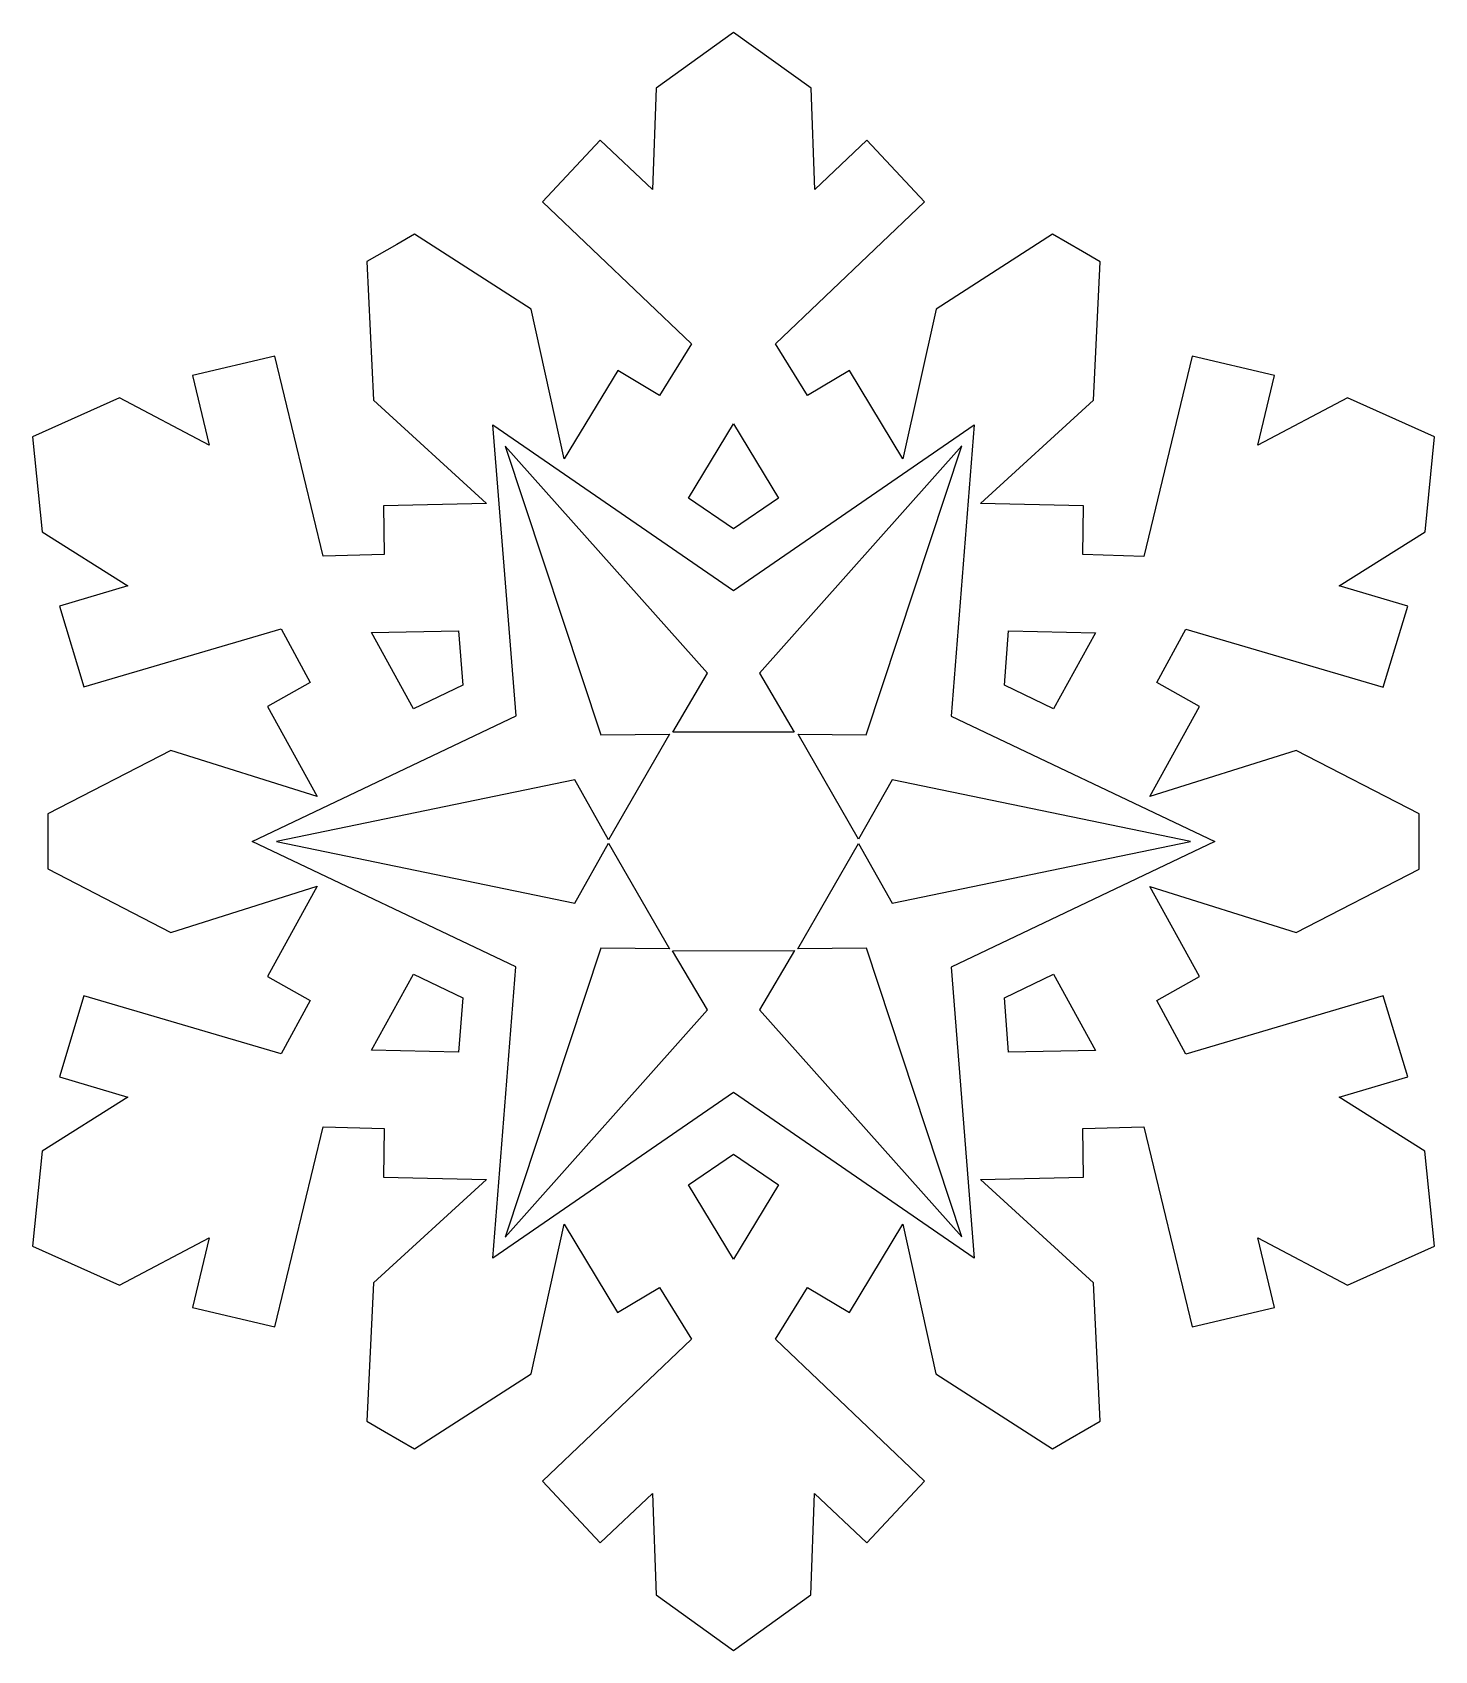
# Model space of a CAD drawing. Header units: centimetres. Extents: x -6.4 to 6.4, y -7.4 to 7.4.
import ezdxf

# ---------------------------------------------------------------- set-up
doc = ezdxf.new("R2010")
doc.units = ezdxf.units.CM
doc.header["$MEASUREMENT"] = 0
doc.layers.add('Camada 1', color=7, linetype='Continuous')

msp = doc.modelspace()

# ---------------------------------------------------------------- linework, layer by layer
at = {"layer": 'Camada 1'}
for points, knots in [([(6.35091, -2.84536), (6.35091, -2.84536), (6.43941, -3.71764), (6.43941, -3.71764), (6.43941, -3.71764), (6.43941, -3.71764), (5.63976, -4.07776), (5.63976, -4.07776), (5.63976, -4.07776), (5.63976, -4.07776), (4.81659, -3.64149), (4.81659, -3.64149), (4.81659, -3.64149), (4.81659, -3.64149), (4.96828, -4.28181), (4.96828, -4.28181), (4.96828, -4.28181), (4.96828, -4.28181), (4.21361, -4.45908), (4.21361, -4.45908), (4.21361, -4.45908), (4.21361, -4.45908), (3.76821, -2.62107), (3.76821, -2.62107), (3.76821, -2.62107), (3.76821, -2.62107), (3.20936, -2.63753), (3.20936, -2.63753), (3.20936, -2.63753), (3.20936, -2.63753), (3.21494, -3.08558), (3.21494, -3.08558), (3.21494, -3.08558), (3.21494, -3.08558), (2.26887, -3.10558), (2.26887, -3.10558), (2.26887, -3.10558), (2.26887, -3.10558), (3.30754, -4.05694), (3.30754, -4.05694), (3.30754, -4.05694), (3.30754, -4.05694), (3.36839, -5.32816), (3.36839, -5.32816), (3.36839, -5.32816), (3.36839, -5.32816), (3.09293, -5.48691), (3.09293, -5.48691), (3.09293, -5.48691), (3.09293, -5.48691), (3.09265, -5.4869), (3.09265, -5.4869), (3.09265, -5.4869), (3.09265, -5.4869), (2.92977, -5.58067), (2.92977, -5.58067), (2.92977, -5.58067), (2.92977, -5.58067), (1.85935, -4.89275), (1.85935, -4.89275), (1.85935, -4.89275), (1.85935, -4.89275), (1.55479, -3.51747), (1.55479, -3.51747), (1.55479, -3.51747), (1.55479, -3.51747), (1.0647, -4.32683), (1.0647, -4.32683), (1.0647, -4.32683), (1.0647, -4.32683), (0.67931, -4.0981), (0.67931, -4.0981), (0.67931, -4.0981), (0.67931, -4.0981), (0.38589, -4.57348), (0.38589, -4.57348), (0.38589, -4.57348), (0.38589, -4.57348), (1.75471, -5.87848), (1.75471, -5.87848), (1.75471, -5.87848), (1.75471, -5.87848), (1.22377, -6.44352), (1.22377, -6.44352), (1.22377, -6.44352), (1.22377, -6.44352), (0.74514, -5.99166), (0.74514, -5.99166), (0.74514, -5.99166), (0.74514, -5.99166), (0.71135, -6.92302), (0.71135, -6.92302), (0.71135, -6.92302), (0.71135, -6.92302), (0.00018, -7.43544), (0.00018, -7.43544), (0.00018, -7.43544), (0.00018, -7.43544), (-0.71155, -6.92302), (-0.71155, -6.92302), (-0.71155, -6.92302), (-0.71155, -6.92302), (-0.74536, -5.99166), (-0.74536, -5.99166), (-0.74536, -5.99166), (-0.74536, -5.99166), (-1.22367, -6.44352), (-1.22367, -6.44352), (-1.22367, -6.44352), (-1.22367, -6.44352), (-1.75461, -5.87848), (-1.75461, -5.87848), (-1.75461, -5.87848), (-1.75461, -5.87848), (-0.38579, -4.57348), (-0.38579, -4.57348), (-0.38579, -4.57348), (-0.38579, -4.57348), (-0.6795, -4.0981), (-0.6795, -4.0981), (-0.6795, -4.0981), (-0.6795, -4.0981), (-1.06463, -4.32683), (-1.06463, -4.32683), (-1.06463, -4.32683), (-1.06463, -4.32683), (-1.55501, -3.51747), (-1.55501, -3.51747), (-1.55501, -3.51747), (-1.55501, -3.51747), (-1.85928, -4.89275), (-1.85928, -4.89275), (-1.85928, -4.89275), (-1.85928, -4.89275), (-2.93029, -5.58067), (-2.93029, -5.58067), (-2.93029, -5.58067), (-2.93029, -5.58067), (-3.20546, -5.42192), (-3.20546, -5.42192), (-3.20546, -5.42192), (-3.20546, -5.42192), (-3.20546, -5.42163), (-3.20546, -5.42163), (-3.20546, -5.42163), (-3.20546, -5.42163), (-3.36831, -5.32754), (-3.36831, -5.32754), (-3.36831, -5.32754), (-3.36831, -5.32754), (-3.30746, -4.05632), (-3.30746, -4.05632), (-3.30746, -4.05632), (-3.30746, -4.05632), (-2.26849, -3.10496), (-2.26849, -3.10496), (-2.26849, -3.10496), (-2.26849, -3.10496), (-3.21456, -3.08498), (-3.21456, -3.08498), (-3.21456, -3.08498), (-3.21456, -3.08498), (-3.20927, -2.63691), (-3.20927, -2.63691), (-3.20927, -2.63691), (-3.20927, -2.63691), (-3.76786, -2.62077), (-3.76786, -2.62077), (-3.76786, -2.62077), (-3.76786, -2.62077), (-4.21326, -4.45849), (-4.21326, -4.45849), (-4.21326, -4.45849), (-4.21326, -4.45849), (-4.96793, -4.28122), (-4.96793, -4.28122), (-4.96793, -4.28122), (-4.96793, -4.28122), (-4.81654, -3.64122), (-4.81654, -3.64122), (-4.81654, -3.64122), (-4.81654, -3.64122), (-5.63942, -4.07723), (-5.63942, -4.07723), (-5.63942, -4.07723), (-5.63942, -4.07723), (-6.43942, -3.71734), (-6.43942, -3.71734), (-6.43942, -3.71734), (-6.43942, -3.71734), (-6.35092, -2.84477), (-6.35092, -2.84477), (-6.35092, -2.84477), (-6.35092, -2.84477), (-5.56185, -2.35029), (-5.56185, -2.35029), (-5.56185, -2.35029), (-5.56185, -2.35029), (-6.19188, -2.16183), (-6.19188, -2.16183), (-6.19188, -2.16183), (-6.19188, -2.16183), (-5.96786, -1.41951), (-5.96786, -1.41951), (-5.96786, -1.41951), (-5.96786, -1.41951), (-4.15364, -1.95251), (-4.15364, -1.95251), (-4.15364, -1.95251), (-4.15364, -1.95251), (-3.88847, -1.46068), (-3.88847, -1.46068), (-3.88847, -1.46068), (-3.88847, -1.46068), (-4.27947, -1.24105), (-4.27947, -1.24105), (-4.27947, -1.24105), (-4.27947, -1.24105), (-3.8241, -0.41169), (-3.8241, -0.41169), (-3.8241, -0.41169), (-3.8241, -0.41169), (-5.16703, -0.83595), (-5.16703, -0.83595), (-5.16703, -0.83595), (-5.16703, -0.83595), (-6.298, -0.25268), (-6.298, -0.25268), (-6.298, -0.25268), (-6.298, -0.25268), (-6.298, 0.06514), (-6.298, 0.06514), (-6.298, 0.06514), (-6.298, 0.06514), (-6.29771, 0.06514), (-6.29771, 0.06514), (-6.29771, 0.06514), (-6.29771, 0.06514), (-6.29771, 0.25358), (-6.29771, 0.25358), (-6.29771, 0.25358), (-6.29771, 0.25358), (-5.16643, 0.83656), (-5.16643, 0.83656), (-5.16643, 0.83656), (-5.16643, 0.83656), (-3.82348, 0.41262), (-3.82348, 0.41262), (-3.82348, 0.41262), (-3.82348, 0.41262), (-4.27946, 1.24167), (-4.27946, 1.24167), (-4.27946, 1.24167), (-4.27946, 1.24167), (-3.88788, 1.46098), (-3.88788, 1.46098), (-3.88788, 1.46098), (-3.88788, 1.46098), (-4.15336, 1.95284), (-4.15336, 1.95284), (-4.15336, 1.95284), (-4.15336, 1.95284), (-5.96787, 1.41981), (-5.96787, 1.41981), (-5.96787, 1.41981), (-5.96787, 1.41981), (-6.19189, 2.16215), (-6.19189, 2.16215), (-6.19189, 2.16215), (-6.19189, 2.16215), (-5.56157, 2.35061), (-5.56157, 2.35061), (-5.56157, 2.35061), (-5.56157, 2.35061), (-6.35064, 2.84538), (-6.35064, 2.84538), (-6.35064, 2.84538), (-6.35064, 2.84538), (-6.43883, 3.71766), (-6.43883, 3.71766), (-6.43883, 3.71766), (-6.43883, 3.71766), (-5.63947, 4.07778), (-5.63947, 4.07778), (-5.63947, 4.07778), (-5.63947, 4.07778), (-4.8163, 3.6418), (-4.8163, 3.6418), (-4.8163, 3.6418), (-4.8163, 3.6418), (-4.96799, 4.28154), (-4.96799, 4.28154), (-4.96799, 4.28154), (-4.96799, 4.28154), (-4.21332, 4.4591), (-4.21332, 4.4591), (-4.21332, 4.4591), (-4.21332, 4.4591), (-3.76734, 2.62107), (-3.76734, 2.62107), (-3.76734, 2.62107), (-3.76734, 2.62107), (-3.20875, 2.63755), (-3.20875, 2.63755), (-3.20875, 2.63755), (-3.20875, 2.63755), (-3.21433, 3.08589), (-3.21433, 3.08589), (-3.21433, 3.08589), (-3.21433, 3.08589), (-2.26829, 3.1056), (-2.26829, 3.1056), (-2.26829, 3.1056), (-2.26829, 3.1056), (-3.30755, 4.05696), (-3.30755, 4.05696), (-3.30755, 4.05696), (-3.30755, 4.05696), (-3.36782, 5.32847), (-3.36782, 5.32847), (-3.36782, 5.32847), (-3.36782, 5.32847), (-3.09234, 5.48754), (-3.09234, 5.48754), (-3.09234, 5.48754), (-3.09234, 5.48754), (-3.09205, 5.48725), (-3.09205, 5.48725), (-3.09205, 5.48725), (-3.09205, 5.48725), (-2.92946, 5.58102), (-2.92946, 5.58102), (-2.92946, 5.58102), (-2.92946, 5.58102), (-1.85877, 4.89279), (-1.85877, 4.89279), (-1.85877, 4.89279), (-1.85877, 4.89279), (-1.55447, 3.5178), (-1.55447, 3.5178), (-1.55447, 3.5178), (-1.55447, 3.5178), (-1.0638, 4.32716), (-1.0638, 4.32716), (-1.0638, 4.32716), (-1.0638, 4.32716), (-0.67838, 4.09814), (-0.67838, 4.09814), (-0.67838, 4.09814), (-0.67838, 4.09814), (-0.38498, 4.57352), (-0.38498, 4.57352), (-0.38498, 4.57352), (-0.38498, 4.57352), (-1.75438, 5.87855), (-1.75438, 5.87855), (-1.75438, 5.87855), (-1.75438, 5.87855), (-1.22347, 6.44359), (-1.22347, 6.44359), (-1.22347, 6.44359), (-1.22347, 6.44359), (-0.74484, 5.99203), (-0.74484, 5.99203), (-0.74484, 5.99203), (-0.74484, 5.99203), (-0.71132, 6.9231), (-0.71132, 6.9231), (-0.71132, 6.9231), (-0.71132, 6.9231), (0.00044, 7.43545), (0.00044, 7.43545), (0.00044, 7.43545), (0.00044, 7.43545), (0.71217, 6.92303), (0.71217, 6.92303), (0.71217, 6.92303), (0.71217, 6.92303), (0.74569, 5.99196), (0.74569, 5.99196), (0.74569, 5.99196), (0.74569, 5.99196), (1.22432, 6.44352), (1.22432, 6.44352), (1.22432, 6.44352), (1.22432, 6.44352), (1.75497, 5.87848), (1.75497, 5.87848), (1.75497, 5.87848), (1.75497, 5.87848), (0.38644, 4.57345), (0.38644, 4.57345), (0.38644, 4.57345), (0.38644, 4.57345), (0.67984, 4.09807), (0.67984, 4.09807), (0.67984, 4.09807), (0.67984, 4.09807), (1.06526, 4.32709), (1.06526, 4.32709), (1.06526, 4.32709), (1.06526, 4.32709), (1.55532, 3.51773), (1.55532, 3.51773), (1.55532, 3.51773), (1.55532, 3.51773), (1.85991, 4.89272), (1.85991, 4.89272), (1.85991, 4.89272), (1.85991, 4.89272), (2.93002, 5.58095), (2.93002, 5.58095), (2.93002, 5.58095), (2.93002, 5.58095), (3.2058, 5.42191), (3.2058, 5.42191), (3.2058, 5.42191), (3.2058, 5.42191), (3.2058, 5.42162), (3.2058, 5.42162), (3.2058, 5.42162), (3.2058, 5.42162), (3.36868, 5.32785), (3.36868, 5.32785), (3.36868, 5.32785), (3.36868, 5.32785), (3.3078, 4.05663), (3.3078, 4.05663), (3.3078, 4.05663), (3.3078, 4.05663), (2.26944, 3.10527), (2.26944, 3.10527), (2.26944, 3.10527), (2.26944, 3.10527), (3.21519, 3.08527), (3.21519, 3.08527), (3.21519, 3.08527), (3.21519, 3.08527), (3.20961, 2.63693), (3.20961, 2.63693), (3.20961, 2.63693), (3.20961, 2.63693), (3.76849, 2.62047), (3.76849, 2.62047), (3.76849, 2.62047), (3.76849, 2.62047), (4.21357, 4.4585), (4.21357, 4.4585), (4.21357, 4.4585), (4.21357, 4.4585), (4.96853, 4.28152), (4.96853, 4.28152), (4.96853, 4.28152), (4.96853, 4.28152), (4.81684, 3.6412), (4.81684, 3.6412), (4.81684, 3.6412), (4.81684, 3.6412), (5.6403, 4.0775), (5.6403, 4.0775), (5.6403, 4.0775), (5.6403, 4.0775), (6.43937, 3.71735), (6.43937, 3.71735), (6.43937, 3.71735), (6.43937, 3.71735), (6.35148, 2.8451), (6.35148, 2.8451), (6.35148, 2.8451), (6.35148, 2.8451), (5.5618, 2.35062), (5.5618, 2.35062), (5.5618, 2.35062), (5.5618, 2.35062), (6.19273, 2.16158), (6.19273, 2.16158), (6.19273, 2.16158), (6.19273, 2.16158), (5.96839, 1.41956), (5.96839, 1.41956), (5.96839, 1.41956), (5.96839, 1.41956), (4.1539, 1.95227), (4.1539, 1.95227), (4.1539, 1.95227), (4.1539, 1.95227), (3.889, 1.46073), (3.889, 1.46073), (3.889, 1.46073), (3.889, 1.46073), (4.28029, 1.2411), (4.28029, 1.2411), (4.28029, 1.2411), (4.28029, 1.2411), (3.82402, 0.41205), (3.82402, 0.41205), (3.82402, 0.41205), (3.82402, 0.41205), (5.16728, 0.83597), (5.16728, 0.83597), (5.16728, 0.83597), (5.16728, 0.83597), (6.29856, 0.25299), (6.29856, 0.25299), (6.29856, 0.25299), (6.29856, 0.25299), (6.29856, -0.06509), (6.29856, -0.06509), (6.29856, -0.06509), (6.29856, -0.06509), (6.29797, -0.06509), (6.29797, -0.06509), (6.29797, -0.06509), (6.29797, -0.06509), (6.29797, -0.25324), (6.29797, -0.25324), (6.29797, -0.25324), (6.29797, -0.25324), (5.16669, -0.83651), (5.16669, -0.83651), (5.16669, -0.83651), (5.16669, -0.83651), (3.82345, -0.41199), (3.82345, -0.41199), (3.82345, -0.41199), (3.82345, -0.41199), (4.2797, -1.24162), (4.2797, -1.24162), (4.2797, -1.24162), (4.2797, -1.24162), (3.8887, -1.46122), (3.8887, -1.46122), (3.8887, -1.46122), (3.8887, -1.46122), (4.15389, -1.95279), (4.15389, -1.95279), (4.15389, -1.95279), (4.15389, -1.95279), (5.96838, -1.4195), (5.96838, -1.4195), (5.96838, -1.4195), (5.96838, -1.4195), (6.19211, -2.16211), (6.19211, -2.16211), (6.19211, -2.16211), (6.19211, -2.16211), (5.56179, -2.35055), (5.56179, -2.35055), (5.56179, -2.35055), (5.56179, -2.35055), (6.35091, -2.84536), (6.35091, -2.84536)], [0, 0, 0, 0, 0.00719424, 0.00719424, 0.00719424, 0.00719424, 0.01438849, 0.01438849, 0.01438849, 0.01438849, 0.02158273, 0.02158273, 0.02158273, 0.02158273, 0.02877698, 0.02877698, 0.02877698, 0.02877698, 0.03597122, 0.03597122, 0.03597122, 0.03597122, 0.04316547, 0.04316547, 0.04316547, 0.04316547, 0.05035971, 0.05035971, 0.05035971, 0.05035971, 0.05755396, 0.05755396, 0.05755396, 0.05755396, 0.0647482, 0.0647482, 0.0647482, 0.0647482, 0.07194245, 0.07194245, 0.07194245, 0.07194245, 0.07913669, 0.07913669, 0.07913669, 0.07913669, 0.08633094, 0.08633094, 0.08633094, 0.08633094, 0.09352518, 0.09352518, 0.09352518, 0.09352518, 0.10071942, 0.10071942, 0.10071942, 0.10071942, 0.10791367, 0.10791367, 0.10791367, 0.10791367, 0.11510791, 0.11510791, 0.11510791, 0.11510791, 0.12230216, 0.12230216, 0.12230216, 0.12230216, 0.1294964, 0.1294964, 0.1294964, 0.1294964, 0.13669065, 0.13669065, 0.13669065, 0.13669065, 0.14388489, 0.14388489, 0.14388489, 0.14388489, 0.15107914, 0.15107914, 0.15107914, 0.15107914, 0.15827338, 0.15827338, 0.15827338, 0.15827338, 0.16546763, 0.16546763, 0.16546763, 0.16546763, 0.17266187, 0.17266187, 0.17266187, 0.17266187, 0.17985612, 0.17985612, 0.17985612, 0.17985612, 0.18705036, 0.18705036, 0.18705036, 0.18705036, 0.1942446, 0.1942446, 0.1942446, 0.1942446, 0.20143885, 0.20143885, 0.20143885, 0.20143885, 0.20863309, 0.20863309, 0.20863309, 0.20863309, 0.21582734, 0.21582734, 0.21582734, 0.21582734, 0.22302158, 0.22302158, 0.22302158, 0.22302158, 0.23021583, 0.23021583, 0.23021583, 0.23021583, 0.23741007, 0.23741007, 0.23741007, 0.23741007, 0.24460432, 0.24460432, 0.24460432, 0.24460432, 0.25179856, 0.25179856, 0.25179856, 0.25179856, 0.25899281, 0.25899281, 0.25899281, 0.25899281, 0.26618705, 0.26618705, 0.26618705, 0.26618705, 0.27338129, 0.27338129, 0.27338129, 0.27338129, 0.28057554, 0.28057554, 0.28057554, 0.28057554, 0.28776978, 0.28776978, 0.28776978, 0.28776978, 0.29496403, 0.29496403, 0.29496403, 0.29496403, 0.30215827, 0.30215827, 0.30215827, 0.30215827, 0.30935252, 0.30935252, 0.30935252, 0.30935252, 0.31654676, 0.31654676, 0.31654676, 0.31654676, 0.32374101, 0.32374101, 0.32374101, 0.32374101, 0.33093525, 0.33093525, 0.33093525, 0.33093525, 0.3381295, 0.3381295, 0.3381295, 0.3381295, 0.34532374, 0.34532374, 0.34532374, 0.34532374, 0.35251799, 0.35251799, 0.35251799, 0.35251799, 0.35971223, 0.35971223, 0.35971223, 0.35971223, 0.36690647, 0.36690647, 0.36690647, 0.36690647, 0.37410072, 0.37410072, 0.37410072, 0.37410072, 0.38129496, 0.38129496, 0.38129496, 0.38129496, 0.38848921, 0.38848921, 0.38848921, 0.38848921, 0.39568345, 0.39568345, 0.39568345, 0.39568345, 0.4028777, 0.4028777, 0.4028777, 0.4028777, 0.41007194, 0.41007194, 0.41007194, 0.41007194, 0.41726619, 0.41726619, 0.41726619, 0.41726619, 0.42446043, 0.42446043, 0.42446043, 0.42446043, 0.43165468, 0.43165468, 0.43165468, 0.43165468, 0.43884892, 0.43884892, 0.43884892, 0.43884892, 0.44604317, 0.44604317, 0.44604317, 0.44604317, 0.45323741, 0.45323741, 0.45323741, 0.45323741, 0.46043165, 0.46043165, 0.46043165, 0.46043165, 0.4676259, 0.4676259, 0.4676259, 0.4676259, 0.47482014, 0.47482014, 0.47482014, 0.47482014, 0.48201439, 0.48201439, 0.48201439, 0.48201439, 0.48920863, 0.48920863, 0.48920863, 0.48920863, 0.49640288, 0.49640288, 0.49640288, 0.49640288, 0.50359712, 0.50359712, 0.50359712, 0.50359712, 0.51079137, 0.51079137, 0.51079137, 0.51079137, 0.51798561, 0.51798561, 0.51798561, 0.51798561, 0.52517986, 0.52517986, 0.52517986, 0.52517986, 0.5323741, 0.5323741, 0.5323741, 0.5323741, 0.53956835, 0.53956835, 0.53956835, 0.53956835, 0.54676259, 0.54676259, 0.54676259, 0.54676259, 0.55395683, 0.55395683, 0.55395683, 0.55395683, 0.56115108, 0.56115108, 0.56115108, 0.56115108, 0.56834532, 0.56834532, 0.56834532, 0.56834532, 0.57553957, 0.57553957, 0.57553957, 0.57553957, 0.58273381, 0.58273381, 0.58273381, 0.58273381, 0.58992806, 0.58992806, 0.58992806, 0.58992806, 0.5971223, 0.5971223, 0.5971223, 0.5971223, 0.60431655, 0.60431655, 0.60431655, 0.60431655, 0.61151079, 0.61151079, 0.61151079, 0.61151079, 0.61870504, 0.61870504, 0.61870504, 0.61870504, 0.62589928, 0.62589928, 0.62589928, 0.62589928, 0.63309353, 0.63309353, 0.63309353, 0.63309353, 0.64028777, 0.64028777, 0.64028777, 0.64028777, 0.64748201, 0.64748201, 0.64748201, 0.64748201, 0.65467626, 0.65467626, 0.65467626, 0.65467626, 0.6618705, 0.6618705, 0.6618705, 0.6618705, 0.66906475, 0.66906475, 0.66906475, 0.66906475, 0.67625899, 0.67625899, 0.67625899, 0.67625899, 0.68345324, 0.68345324, 0.68345324, 0.68345324, 0.69064748, 0.69064748, 0.69064748, 0.69064748, 0.69784173, 0.69784173, 0.69784173, 0.69784173, 0.70503597, 0.70503597, 0.70503597, 0.70503597, 0.71223022, 0.71223022, 0.71223022, 0.71223022, 0.71942446, 0.71942446, 0.71942446, 0.71942446, 0.72661871, 0.72661871, 0.72661871, 0.72661871, 0.73381295, 0.73381295, 0.73381295, 0.73381295, 0.74100719, 0.74100719, 0.74100719, 0.74100719, 0.74820144, 0.74820144, 0.74820144, 0.74820144, 0.75539568, 0.75539568, 0.75539568, 0.75539568, 0.76258993, 0.76258993, 0.76258993, 0.76258993, 0.76978417, 0.76978417, 0.76978417, 0.76978417, 0.77697842, 0.77697842, 0.77697842, 0.77697842, 0.78417266, 0.78417266, 0.78417266, 0.78417266, 0.79136691, 0.79136691, 0.79136691, 0.79136691, 0.79856115, 0.79856115, 0.79856115, 0.79856115, 0.8057554, 0.8057554, 0.8057554, 0.8057554, 0.81294964, 0.81294964, 0.81294964, 0.81294964, 0.82014388, 0.82014388, 0.82014388, 0.82014388, 0.82733813, 0.82733813, 0.82733813, 0.82733813, 0.83453237, 0.83453237, 0.83453237, 0.83453237, 0.84172662, 0.84172662, 0.84172662, 0.84172662, 0.84892086, 0.84892086, 0.84892086, 0.84892086, 0.85611511, 0.85611511, 0.85611511, 0.85611511, 0.86330935, 0.86330935, 0.86330935, 0.86330935, 0.8705036, 0.8705036, 0.8705036, 0.8705036, 0.87769784, 0.87769784, 0.87769784, 0.87769784, 0.88489209, 0.88489209, 0.88489209, 0.88489209, 0.89208633, 0.89208633, 0.89208633, 0.89208633, 0.89928058, 0.89928058, 0.89928058, 0.89928058, 0.90647482, 0.90647482, 0.90647482, 0.90647482, 0.91366906, 0.91366906, 0.91366906, 0.91366906, 0.92086331, 0.92086331, 0.92086331, 0.92086331, 0.92805755, 0.92805755, 0.92805755, 0.92805755, 0.9352518, 0.9352518, 0.9352518, 0.9352518, 0.94244604, 0.94244604, 0.94244604, 0.94244604, 0.94964029, 0.94964029, 0.94964029, 0.94964029, 0.95683453, 0.95683453, 0.95683453, 0.95683453, 0.96402878, 0.96402878, 0.96402878, 0.96402878, 0.97122302, 0.97122302, 0.97122302, 0.97122302, 0.97841727, 0.97841727, 0.97841727, 0.97841727, 0.98561151, 0.98561151, 0.98561151, 0.98561151, 1, 1, 1, 1]), ([(4.42027, 0.00013), (4.42027, 0.00013), (1.99809, 1.15316), (1.99809, 1.15316), (1.99809, 1.15316), (1.99809, 1.15316), (2.21034, 3.82789), (2.21034, 3.82789), (2.21034, 3.82789), (2.21034, 3.82789), (0.0007, 2.30709), (0.0007, 2.30709), (0.0007, 2.30709), (0.0007, 2.30709), (-2.20952, 3.82789), (-2.20952, 3.82789), (-2.20952, 3.82789), (-2.20952, 3.82789), (-1.99756, 1.15375), (-1.99756, 1.15375), (-1.99756, 1.15375), (-1.99756, 1.15375), (-4.41945, 0.00043), (-4.41945, 0.00043), (-4.41945, 0.00043), (-4.41945, 0.00043), (-1.99785, -1.15321), (-1.99785, -1.15321), (-1.99785, -1.15321), (-1.99785, -1.15321), (-2.2101, -3.82794), (-2.2101, -3.82794), (-2.2101, -3.82794), (-2.2101, -3.82794), (0.00012, -2.30714), (0.00012, -2.30714), (0.00012, -2.30714), (0.00012, -2.30714), (2.21005, -3.82823), (2.21005, -3.82823), (2.21005, -3.82823), (2.21005, -3.82823), (1.99777, -1.15382), (1.99777, -1.15382), (1.99777, -1.15382), (1.99777, -1.15382), (4.42027, 0.00013), (4.42027, 0.00013)], [0, 0, 0, 0, 0.07692308, 0.07692308, 0.07692308, 0.07692308, 0.15384615, 0.15384615, 0.15384615, 0.15384615, 0.23076923, 0.23076923, 0.23076923, 0.23076923, 0.30769231, 0.30769231, 0.30769231, 0.30769231, 0.38461538, 0.38461538, 0.38461538, 0.38461538, 0.46153846, 0.46153846, 0.46153846, 0.46153846, 0.53846154, 0.53846154, 0.53846154, 0.53846154, 0.61538462, 0.61538462, 0.61538462, 0.61538462, 0.69230769, 0.69230769, 0.69230769, 0.69230769, 0.76923077, 0.76923077, 0.76923077, 0.76923077, 0.84615385, 0.84615385, 0.84615385, 0.84615385, 1, 1, 1, 1]), ([(0.00015, 2.87245), (0.00015, 2.87245), (0.41438, 3.15585), (0.41438, 3.15585), (0.41438, 3.15585), (0.41438, 3.15585), (0.00073, 3.83789), (0.00073, 3.83789), (0.00073, 3.83789), (0.00073, 3.83789), (-0.41379, 3.15585), (-0.41379, 3.15585), (-0.41379, 3.15585), (-0.41379, 3.15585), (0.00015, 2.87245), (0.00015, 2.87245)], [0, 0, 0, 0, 0.2, 0.2, 0.2, 0.2, 0.4, 0.4, 0.4, 0.4, 0.6, 0.6, 0.6, 0.6, 1, 1, 1, 1]), ([(1.22051, -0.97912), (1.22051, -0.97912), (2.09864, -3.63355), (2.09864, -3.63355), (2.09864, -3.63355), (2.09864, -3.63355), (0.23917, -1.54535), (0.23917, -1.54535), (0.23917, -1.54535), (0.23917, -1.54535), (0.55873, -1.00296), (0.55873, -1.00296), (0.55873, -1.00296), (0.55873, -1.00296), (-0.55873, -1.00322), (-0.55873, -1.00322), (-0.55873, -1.00322), (-0.55873, -1.00322), (-0.23769, -1.54625), (-0.23769, -1.54625), (-0.23769, -1.54625), (-0.23769, -1.54625), (-2.09718, -3.63445), (-2.09718, -3.63445), (-2.09718, -3.63445), (-2.09718, -3.63445), (-1.21845, -0.97999), (-1.21845, -0.97999), (-1.21845, -0.97999), (-1.21845, -0.97999), (-0.58755, -0.98502), (-0.58755, -0.98502), (-0.58755, -0.98502), (-0.58755, -0.98502), (-1.14701, -0.01632), (-1.14701, -0.01632), (-1.14701, -0.01632), (-1.14701, -0.01632), (-1.45805, -0.56724), (-1.45805, -0.56724), (-1.45805, -0.56724), (-1.45805, -0.56724), (-4.19596, -0.00042), (-4.19596, -0.00042), (-4.19596, -0.00042), (-4.19596, -0.00042), (-1.45805, 0.56549), (-1.45805, 0.56549), (-1.45805, 0.56549), (-1.45805, 0.56549), (-1.1473, 0.01662), (-1.1473, 0.01662), (-1.1473, 0.01662), (-1.1473, 0.01662), (-0.58842, 0.98502), (-0.58842, 0.98502), (-0.58842, 0.98502), (-0.58842, 0.98502), (-1.21993, 0.97912), (-1.21993, 0.97912), (-1.21993, 0.97912), (-1.21993, 0.97912), (-2.09864, 3.63358), (-2.09864, 3.63358), (-2.09864, 3.63358), (-2.09864, 3.63358), (-0.23917, 1.54567), (-0.23917, 1.54567), (-0.23917, 1.54567), (-0.23917, 1.54567), (-0.55815, 1.00415), (-0.55815, 1.00415), (-0.55815, 1.00415), (-0.55815, 1.00415), (0.55815, 1.00415), (0.55815, 1.00415), (0.55815, 1.00415), (0.55815, 1.00415), (0.23798, 1.54654), (0.23798, 1.54654), (0.23798, 1.54654), (0.23798, 1.54654), (2.09747, 3.63445), (2.09747, 3.63445), (2.09747, 3.63445), (2.09747, 3.63445), (1.21903, 0.98004), (1.21903, 0.98004), (1.21903, 0.98004), (1.21903, 0.98004), (0.59252, 0.98502), (0.59252, 0.98502), (0.59252, 0.98502), (0.59252, 0.98502), (1.14934, 0.02013), (1.14934, 0.02013), (1.14934, 0.02013), (1.14934, 0.02013), (1.45834, 0.56695), (1.45834, 0.56695), (1.45834, 0.56695), (1.45834, 0.56695), (4.19628, 0.00103), (4.19628, 0.00103), (4.19628, 0.00103), (4.19628, 0.00103), (1.45834, -0.56547), (1.45834, -0.56547), (1.45834, -0.56547), (1.45834, -0.56547), (1.14907, -0.01982), (1.14907, -0.01982), (1.14907, -0.01982), (1.14907, -0.01982), (0.59194, -0.98502), (0.59194, -0.98502), (0.59194, -0.98502), (0.59194, -0.98502), (1.22051, -0.97912), (1.22051, -0.97912)], [0, 0, 0, 0, 0.03225806, 0.03225806, 0.03225806, 0.03225806, 0.06451613, 0.06451613, 0.06451613, 0.06451613, 0.09677419, 0.09677419, 0.09677419, 0.09677419, 0.12903226, 0.12903226, 0.12903226, 0.12903226, 0.16129032, 0.16129032, 0.16129032, 0.16129032, 0.19354839, 0.19354839, 0.19354839, 0.19354839, 0.22580645, 0.22580645, 0.22580645, 0.22580645, 0.25806452, 0.25806452, 0.25806452, 0.25806452, 0.29032258, 0.29032258, 0.29032258, 0.29032258, 0.32258065, 0.32258065, 0.32258065, 0.32258065, 0.35483871, 0.35483871, 0.35483871, 0.35483871, 0.38709677, 0.38709677, 0.38709677, 0.38709677, 0.41935484, 0.41935484, 0.41935484, 0.41935484, 0.4516129, 0.4516129, 0.4516129, 0.4516129, 0.48387097, 0.48387097, 0.48387097, 0.48387097, 0.51612903, 0.51612903, 0.51612903, 0.51612903, 0.5483871, 0.5483871, 0.5483871, 0.5483871, 0.58064516, 0.58064516, 0.58064516, 0.58064516, 0.61290323, 0.61290323, 0.61290323, 0.61290323, 0.64516129, 0.64516129, 0.64516129, 0.64516129, 0.67741935, 0.67741935, 0.67741935, 0.67741935, 0.70967742, 0.70967742, 0.70967742, 0.70967742, 0.74193548, 0.74193548, 0.74193548, 0.74193548, 0.77419355, 0.77419355, 0.77419355, 0.77419355, 0.80645161, 0.80645161, 0.80645161, 0.80645161, 0.83870968, 0.83870968, 0.83870968, 0.83870968, 0.87096774, 0.87096774, 0.87096774, 0.87096774, 0.90322581, 0.90322581, 0.90322581, 0.90322581, 0.93548387, 0.93548387, 0.93548387, 0.93548387, 1, 1, 1, 1]), ([(-2.48731, 1.436), (-2.48731, 1.436), (-2.52583, 1.93667), (-2.52583, 1.93667), (-2.52583, 1.93667), (-2.52583, 1.93667), (-3.32344, 1.91934), (-3.32344, 1.91934), (-3.32344, 1.91934), (-3.32344, 1.91934), (-2.93979, 1.21965), (-2.93979, 1.21965), (-2.93979, 1.21965), (-2.93979, 1.21965), (-2.48731, 1.436), (-2.48731, 1.436)], [0, 0, 0, 0, 0.2, 0.2, 0.2, 0.2, 0.4, 0.4, 0.4, 0.4, 0.6, 0.6, 0.6, 0.6, 1, 1, 1, 1]), ([(2.48789, 1.436), (2.48789, 1.436), (2.94004, 1.21904), (2.94004, 1.21904), (2.94004, 1.21904), (2.94004, 1.21904), (3.324, 1.91873), (3.324, 1.91873), (3.324, 1.91873), (3.324, 1.91873), (2.52612, 1.93638), (2.52612, 1.93638), (2.52612, 1.93638), (2.52612, 1.93638), (2.48789, 1.436), (2.48789, 1.436)], [0, 0, 0, 0, 0.2, 0.2, 0.2, 0.2, 0.4, 0.4, 0.4, 0.4, 0.6, 0.6, 0.6, 0.6, 1, 1, 1, 1]), ([(-2.48731, -1.43629), (-2.48731, -1.43629), (-2.94007, -1.21904), (-2.94007, -1.21904), (-2.94007, -1.21904), (-2.94007, -1.21904), (-3.32401, -1.91873), (-3.32401, -1.91873), (-3.32401, -1.91873), (-3.32401, -1.91873), (-2.52613, -1.93606), (-2.52613, -1.93606), (-2.52613, -1.93606), (-2.52613, -1.93606), (-2.48731, -1.43629), (-2.48731, -1.43629)], [0, 0, 0, 0, 0.2, 0.2, 0.2, 0.2, 0.4, 0.4, 0.4, 0.4, 0.6, 0.6, 0.6, 0.6, 1, 1, 1, 1]), ([(2.48789, -1.43629), (2.48789, -1.43629), (2.52583, -1.93696), (2.52583, -1.93696), (2.52583, -1.93696), (2.52583, -1.93696), (3.32371, -1.91929), (3.32371, -1.91929), (3.32371, -1.91929), (3.32371, -1.91929), (2.94004, -1.21931), (2.94004, -1.21931), (2.94004, -1.21931), (2.94004, -1.21931), (2.48789, -1.43629), (2.48789, -1.43629)], [0, 0, 0, 0, 0.2, 0.2, 0.2, 0.2, 0.4, 0.4, 0.4, 0.4, 0.6, 0.6, 0.6, 0.6, 1, 1, 1, 1]), ([(0.00015, -2.87213), (0.00015, -2.87213), (-0.41437, -3.15553), (-0.41437, -3.15553), (-0.41437, -3.15553), (-0.41437, -3.15553), (0.00015, -3.83789), (0.00015, -3.83789), (0.00015, -3.83789), (0.00015, -3.83789), (0.41412, -3.15553), (0.41412, -3.15553), (0.41412, -3.15553), (0.41412, -3.15553), (0.00015, -2.87213), (0.00015, -2.87213)], [0, 0, 0, 0, 0.2, 0.2, 0.2, 0.2, 0.4, 0.4, 0.4, 0.4, 0.6, 0.6, 0.6, 0.6, 1, 1, 1, 1])]:
    msp.add_open_spline(points, degree=3, knots=knots, dxfattribs=at)

doc.saveas('drawing.dxf')
